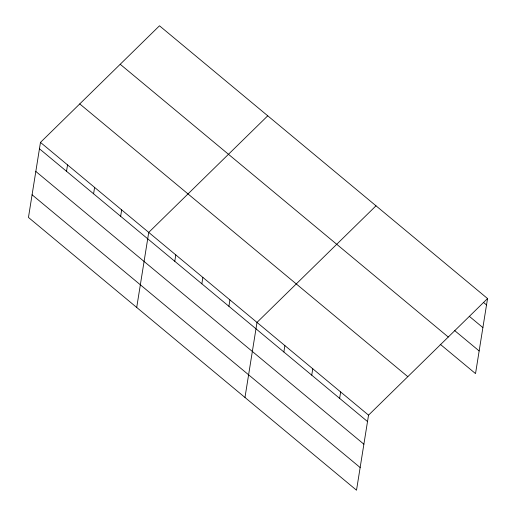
<?xml version="1.0" encoding="UTF-8"?>
<svg xmlns="http://www.w3.org/2000/svg" width="516" height="516" viewBox="0 0 516 516"><rect width="100%" height="100%" fill="white"/><g stroke="black" fill="none" stroke-linecap="round" stroke-linejoin="round"><path stroke-width="0.77" d="M40.474 142.397L28.457 217.449L356.517 490.2L368.54 415.148L487.543 298.551L159.483 25.8L40.474 142.397L368.54 415.148M66.519 171.293L67.544 164.894M93.583 193.79L94.609 187.398M120.647 216.294L121.673 209.902M136.714 307.459L148.737 232.4L267.746 115.81M174.776 261.296L175.801 254.904M201.846 283.8L202.865 277.408M228.91 306.304L229.93 299.906M244.977 397.462L257 322.41L376.003 205.813M283.858 351.989L284.884 345.597M311.741 375.171L312.767 368.779M339.631 398.352L340.657 391.96M487.543 298.551L475.526 373.603L440.2 344.237M483.421 302.37L486.523 304.943M469.257 316.269L482.892 327.602M454.364 330.337L479.151 350.945M120.209 64.274L448.275 337.025M79.748 103.916L407.808 376.667M39.455 148.789L367.515 421.54M35.823 171.447L363.883 444.199M32.082 194.79L360.149 467.541"/></g></svg>
